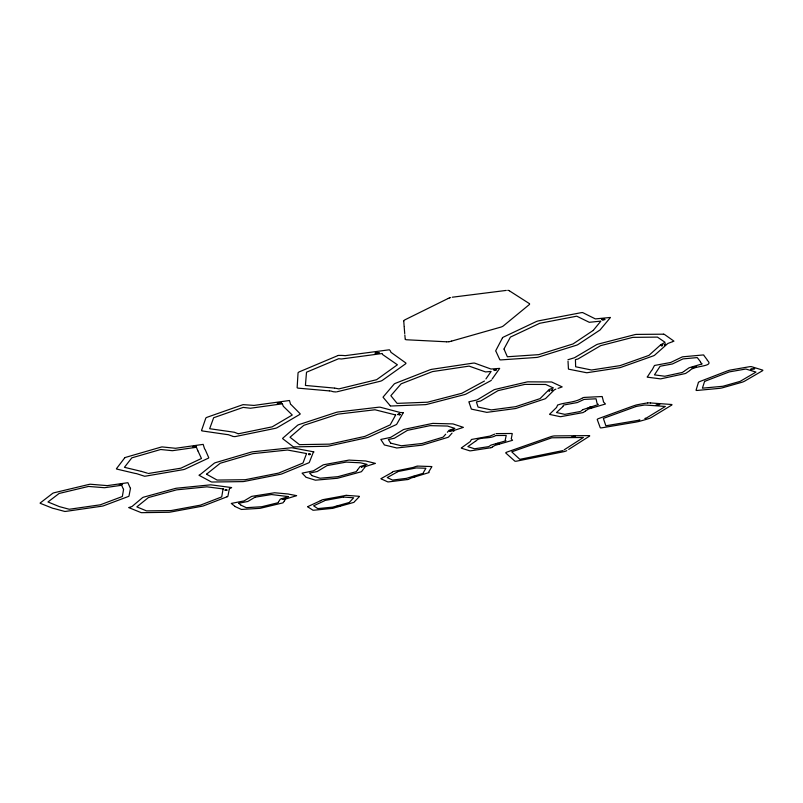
<?xml version="1.0" encoding="UTF-8"?>
<svg xmlns="http://www.w3.org/2000/svg" width="803" height="803" viewBox="0 0 803 803"><rect width="100%" height="100%" fill="white"/><g stroke="black" fill="none" stroke-linecap="round" stroke-linejoin="round"><path stroke-width="1.2" d="M123.592 489.318L122.337 496.515L100.305 504.806L69.269 509.263L59.352 506.613L47.969 501.975L59.111 493.464L88.531 486.437L104.531 487.722L121.624 485.273L123.291 488.997M229.267 489.208L227.891 496.264A2.78 0.612 -10.4 0 1 227.038 496.786M201.563 430.438L205.769 418.212A3.553 1.004 -9.7 0 1 207.174 417.239L241.994 405.003A16.411 4.698 -10.2 0 1 243.108 404.632L254.029 405.415L289.471 400.506L290.576 404.341A16.472 4.647 -10.6 0 1 291.298 404.853L300.041 413.665A3.282 0.903 -11 0 1 299.67 414.499L277.346 427.557A3.363 0.903 -10.7 0 1 275.038 428.39L236.333 436.35A15.357 4.115 -10.1 0 1 234.998 436.611L233.412 436.511M562.903 406.499L563.485 405.083L577.357 402.534L584.102 399.402L596.057 398.8L597.061 403.397L598.345 404.521L583.038 409.59M306.505 453.695L302.992 463.03L278.611 473.097L245.266 479.712L217.101 480.064L206.522 474.202M557.643 405.073C565.021 402.162 574.587 402.795 581.924 398.278M557.493 405.364L556.449 407.653A6.083 1.425 -14.2 0 0 555.897 408.075L550.005 413.866A2.479 0.572 -14.1 0 0 549.684 414.438L559.691 416.556A2.61 0.592 -14.2 0 0 561.076 416.616L582.125 412.762A6.203 1.395 -14.4 0 0 583.159 412.541L585.307 411.156M503.973 348.964L510.397 337.099L539.716 323.298L576.755 316.191L589.282 322.304L600.875 321.12L593.327 330.324M449.429 431.392L451.457 431.121M423.382 472.596L425.901 468.249L416.225 467.938L397.907 471.542M278.5 501.935L280.327 499.125L288.578 496.625M278.45 502.005L277.938 502.758L261.678 506.743L246.33 507.687L240.87 505.137M485.935 378.936L491.115 371.438L485.574 371.93L469.093 366.108L432.446 371.608L401.129 383.824L390.86 395.688L397.104 403.377L427.597 402.203L461.886 393.269L484.47 381.024M284.352 500.931L285.657 499.004L296.658 495.652M284.182 501.172L283.068 502.778A2.56 0.532 -11.1 0 1 282.074 503.069L260.132 508.329L241.422 509.453L234.988 506.502A3.162 0.662 -10.6 0 1 234.867 506.422M492.691 378.273L499.687 368.376L491.004 369.029L474.613 363.117A3.744 1.064 -13.5 0 0 472.636 363.197L432.054 369.28A3.593 1.034 -12.9 0 0 429.595 369.952L395.367 383.342A3.403 0.974 -12.4 0 0 394.032 384.195L383.242 396.883A3.995 1.104 -12.2 0 0 383.322 397.545L390.298 405.826M492.56 378.454L492.179 378.996M357.506 469.986L360.035 466.593L367.091 464.385L360.467 462.809L346.193 462.096L327.032 465.61L317.185 471.542L309.587 473.067L311.915 475.517M357.425 470.096L356.231 471.652L337.922 476.671L320.066 478.227L312.076 475.687M363.95 468.48L365.435 466.533L375.443 463.381L366.278 461.133A3.092 0.703 -11.9 0 0 365.576 460.962L350.158 460.159A2.359 0.542 -11.7 0 0 348.803 460.129L324.472 464.586A2.299 0.532 -11.4 0 0 323.238 464.887L313.421 470.849L302.079 473.138L305.823 476.982A2.931 0.652 -11.3 0 0 306.053 477.273L315.398 480.184L336.166 478.377A2.339 0.512 -11.6 0 0 337.872 478.166L360.457 471.983A2.359 0.522 -11.9 0 0 361.511 471.622L363.317 469.283M593.256 330.404L573.031 343.935L538.753 354.635L507.355 356.763L504.073 349.215M447.371 432.275L449.088 430.257L451.999 429.324M445.695 434.202L443.136 437.133L422.167 443.477L401.329 445.785L390.67 443.146M453.575 431.372L454.518 430.278L463.401 427.357L453.474 424.084A3.102 0.753 -13 0 0 452.661 423.894L433.921 423.432A2.55 0.632 -12.7 0 0 432.415 423.452L404.893 429.193A2.389 0.592 -12.4 0 0 403.497 429.585L390.649 437.384L380.813 439.462L384.225 444.671A2.911 0.693 -12.2 0 0 384.547 445.003L396.11 447.803A2.319 0.542 -12.3 0 0 397.023 447.964L420.642 445.324A2.499 0.582 -12.6 0 0 422.438 445.063L447.381 437.515A2.409 0.562 -12.9 0 0 448.536 437.063L452.049 433.098M493.704 369.942L496.314 369.541M365.566 466.021L363.829 466.854L364.873 465.981M349.476 502.226L353.681 497.79L343.493 497.057M354.735 501.433L359.312 496.666A2.71 0.542 -11.8 0 0 359.393 496.575M547.566 391.071L549.152 389.455L552.233 388.401M547.004 391.643L540.088 398.619L515.697 406.669L491.326 409.911L478.036 407.061L476.4 401.942L480.656 401.008L498.001 390.659L524.861 384.386L545.699 384.466L553.458 387.99M554.321 389.846L555.847 389.134M553.749 390.419L545.618 398.519A2.63 0.642 -14.1 0 1 544.314 399.081L516.209 408.356A2.74 0.662 -13.8 0 1 514.291 408.697L487.15 412.32A2.58 0.632 -13.4 0 1 486.026 412.19L471.672 409.179A3.041 0.763 -13.3 0 1 471.271 408.807L469.384 403.357M496.455 369.992L494.528 370.524M337.029 506.312L339.117 505.589M206.712 474.041L220.223 463.251L252.794 453.665L287.494 450.021L306.565 453.544M277.246 403.186L279.073 402.704L278.059 402.986M286.139 498.402L284.362 499.075L285.647 498.251M602.531 319.704L604.679 319.062L601.648 319.524L603.986 319.152L603.234 319.504M475.276 441.359L467.858 446.619L474.543 448.787L488.686 446.639L491.024 445.093L505.98 440.767L505.197 440.195L506.221 435.437L495.792 435.537M582.948 409.66L581.021 410.985M604.98 319.544L602.772 320.166M684.196 371.197L689.084 367.794L701.932 363.94M683.714 371.528L682.359 372.451L664.794 376.246L654.455 374.871L660.136 366.238L672.422 363.96L682.972 358.901L697.255 357.586L700.527 361.792M689.797 370.625C693.782 365.134 715.312 367.142 707.192 360.256A4.708 1.104 -16 0 0 707.212 359.874L703.809 355.327A2.71 0.642 -16 0 0 703.227 354.946L683.373 356.753A3.985 0.964 -15.8 0 0 682.269 356.913L670.666 362.484L654.485 365.475L652.086 370.012A4.547 1.094 -15.5 0 0 651.564 370.494L647.559 376.597A2.509 0.592 -15.3 0 0 647.328 377.169L659.675 378.755A2.68 0.622 -15.4 0 0 661.11 378.775L684.427 373.736A3.965 0.913 -15.7 0 0 685.642 373.425L689.295 370.956M227.179 490.061L224.991 490.272M590.566 407.452L588.077 408.265M585.618 410.945L588.469 409.008L605.472 403.999L603.394 401.841A5.982 1.365 -14.6 0 0 603.475 401.49L602.28 396.943A2.63 0.612 -14.7 0 0 601.778 396.541L584.634 397.395A6.063 1.425 -14.5 0 0 583.871 397.455L583.43 397.585M564.138 449.841L583.4 437.474L551.832 437.796L511.742 451.838L519.842 459.336L562.993 450.573M568.715 449.399L589.372 436.23A2.921 0.602 -14.2 0 0 588.96 435.607L554.652 435.909A3.694 0.783 -13.9 0 0 550.898 436.651L507.155 452.009A2.921 0.612 -13.4 0 0 505.76 452.992L514.813 461.113A2.81 0.562 -13.5 0 0 517.132 461.052L563.475 451.758A3.453 0.683 -13.9 0 0 566.707 450.674L566.777 450.634M562.863 406.599L556.489 412.541L564.81 414.348L580.228 411.517M196.183 446.568L194.236 446.95M693.541 367.172L694.585 366.69L693.29 367.322M492.5 446.93L494.999 445.374L512.575 440.295L511.2 438.809A8.261 1.817 -13.4 0 0 511.32 438.548L512.204 433.891A2.61 0.582 -13.5 0 0 511.762 433.49L496.736 433.6A8.512 1.917 -13.3 0 0 496.374 433.61L496.073 433.62M492.269 447.07L491.034 447.723M494.307 370.093L495.863 369.671M194.346 446.338L192.991 446.528M255.003 497.208L271.494 494.548L288.418 496.595M254.882 497.288L247.836 501.463L238.662 503.27M494.226 369.802L495.421 369.551M475.476 441.228L476.34 440.737C478.658 436.722 490.392 439.161 495.632 435.597M310.149 454.418L310.41 454.438M396.592 472.375L387.247 477.584L392.577 480.074L406.328 478.377L423.201 473.298M691.644 367.533L693.19 367.081M337.3 506.141L337.993 505.9M392.155 472.415L381.636 478.297A2.61 0.552 -12.1 0 0 381.114 478.678M361.27 466.914L361.852 466.734M396.943 472.184L397.786 471.742M754.71 368.687L754.137 368.838M661.451 344.939L662.937 344.537M696.04 366.901L695.227 367.021M447.833 298.626L405.174 319.694A4.236 1.415 -12.8 0 0 403.758 320.959M447.984 298.545L448.285 298.405A5.189 1.767 -13.6 0 1 449.088 298.033L449.369 297.933M750.765 369.36L751.608 369.029M659.795 404.541L658.761 404.853M320.256 500.821L308.412 506.342A2.72 0.542 -11.4 0 0 307.83 506.743M320.347 500.781L320.999 500.48M324.683 500.691L313.612 505.83L317.777 508.6L332.673 507.135L349.225 502.487M309.968 454.096L310.51 454.096M582.426 398.047L582.928 397.816M752.14 369.561L751.106 369.882M750.504 369.37L751.397 369.069M408.586 479.271L409.44 478.879A18.71 3.905 -12.2 0 0 410.985 478.076L429.093 472.555A18.86 3.925 -12.4 0 0 428.722 471.913L431.713 466.934A2.64 0.562 -12.6 0 0 431.783 466.844M375.623 352.939C371.769 353.922 385.209 352.186 376.105 352.989L376.085 352.607M592.162 407.492L589.482 408.315L592.042 407.262M588.238 407.884L589.422 407.573M573.412 437.073L572.569 437.324M575.51 436.4L574.657 436.661M494.678 434.132L490.051 436.079L471.451 439.482L470.267 441.61A8.191 1.837 -13.2 0 0 469.835 441.881L461.805 447.612A2.519 0.562 -13 0 0 461.404 448.184L469.434 450.724A2.6 0.562 -13.1 0 0 470.799 450.804L490.191 447.853A8.12 1.767 -13.3 0 0 490.713 447.773L490.904 447.743M338.314 355.418L341.516 355.408A32.23 9.967 -11.3 0 1 345.2 355.659L389.355 349.777L390.107 350.58A32.692 10.158 -11.9 0 1 390.83 352.216L405.706 362.896A3.794 1.134 -12.5 0 1 405.435 363.94L382.449 380.291A3.774 1.094 -12.2 0 1 379.879 381.345L337.099 391.764M338.163 355.478L299.489 371.759A4.005 1.235 -10.9 0 0 298.043 372.983L297.14 387.538A3.764 1.114 -11 0 0 298.515 388.18L329.17 390.89M308.533 454.107L309.025 454.046M672.342 341.777L667.835 343.483L654.575 355.247A3.001 0.753 -15.6 0 1 653.05 355.97L620.749 367.423A3.092 0.773 -15.2 0 1 618.641 367.874L587.344 372.682A2.961 0.753 -14.8 0 1 585.999 372.612L568.875 369.219A3.312 0.863 -14.7 0 1 568.424 368.768L568.022 361.22M672.693 341.636L673.958 341.145L664.462 334.449A3.573 0.944 -16 0 0 663.419 334.189M227.038 496.786L203.671 505.8A2.831 0.612 -10.2 0 1 201.834 506.261L170.126 512.133A2.79 0.592 -9.9 0 1 168.339 512.284L142.011 512.665A3.001 0.642 -9.6 0 1 140.836 512.505L128.721 507.586L130.367 507.044A17.817 3.885 -9.5 0 1 131.933 506.573L142.633 497.579A2.931 0.662 -9.4 0 1 144.008 497.037L175.285 488.465A3.031 0.693 -9.7 0 1 177.363 488.134L209.884 484.912A3.132 0.723 -10.1 0 1 211.52 484.922L231.635 487.572L230.652 488.104A18.057 4.085 -10.2 0 1 229.357 488.716M497.117 443.497L498.472 443.507L497.308 443.527M499.305 443.798L498.633 443.848M225.091 489.89L226.426 489.629M226.587 489.981L226.095 490.121L226.687 490.161M412.441 476.621L413.404 476.41M449.409 297.923L449.539 297.873A3.533 1.204 -13.6 0 1 450.132 297.682L450.553 297.562M450.081 430.609L451.386 430.348M279.735 403.086L279.755 403.076A1.767 0.502 -10.7 0 1 280.819 402.775L279.946 403.497L281.451 402.594A1.937 0.552 -10.7 0 0 279.856 402.885L279.645 402.965M279.574 403.146L279.414 403.206M558.045 388.371L562.2 386.905L552.083 382.198A3.262 0.833 -14.3 0 0 551.149 381.967L528.755 381.847A2.851 0.743 -14.1 0 0 527.049 381.947L495.531 389.304A2.65 0.693 -13.7 0 0 493.915 389.826L477.082 399.944L468.862 401.811L469.243 402.915M279.133 403.297L277.396 403.568M279.012 403.196L277.958 403.407M415.733 476.48L415.141 476.5M636.096 406.519L636.187 406.489A12.948 2.78 -14.9 0 0 635.083 406.86L603.354 418.403L605.874 425.781L637.281 420.511A12.818 2.67 -14.8 0 0 638.034 420.37L639.068 420.15M754.489 368.035L752.552 368.758M194.085 446.759L193.021 446.9M414.519 476.36L413.946 476.48M452.711 429.083L454.829 428.39L447.562 426.052L430.067 425.64L407.462 430.348L394.323 438.267L388.371 439.502L390.639 443.105M416.948 466.152L415.342 466.673A18.931 4.015 -12.5 0 0 413.204 467.436L392.838 471.612A19.101 4.095 -12.4 0 0 392.155 472.415M339.137 505.9L338.515 506.051M659.554 403.919L657.647 404.531L659.233 404.1M657.005 405.455L655.9 405.093L657.687 405.103M573.051 436.531L571.395 437.133M575.179 435.848L573.513 436.451M754.077 368.938L753.455 369.089M645.592 418.273L646.586 417.911A12.015 2.489 -14.8 0 0 646.776 417.801L665.336 406.459L645.19 405.023A13.039 2.8 -14.8 0 0 644.548 405.013L636.538 406.378M645.341 418.353L644.829 418.504M308.723 454.046L309.667 453.846M451.647 341.094L500.761 327.132A4.085 1.265 -14.2 0 0 503.411 325.867L529.117 304.749A4.156 1.335 -14.8 0 0 529.578 303.845M399.814 414.8L400.275 414.669A5.189 1.345 -12.3 0 0 397.967 414.458L399.774 413.926L397.545 414.559A5.049 1.305 -12.3 0 1 399.764 414.82M451.607 341.104L449.519 341.636A2.268 0.703 -13.3 0 1 449.108 341.707L449.028 341.717M340.141 506.031L337.762 506.492L340.291 505.82M639.871 419.929L639.268 420.089M309.807 454.628L308.964 454.759M665.055 343.975L664.462 345.119L665.627 344.015M336.206 391.974L333.486 391.764A30.484 8.913 -11.8 0 1 331.087 391.041L329.411 390.91M549.463 390.268L548.941 391.292L550.065 390.298M552.143 389.676L551.611 390.7L552.745 389.706M362.233 466.995L361.531 467.165M238.33 433.791L272.187 426.845L292.262 415.021L283.77 406.719M226.316 490.262L225.573 490.262L226.075 490.131M337.651 506.231L337.099 506.332M325.325 500.389L343.202 497.107M453.253 429.986L452.46 430.94L453.996 430.006M590.075 407.211L590.586 407.201M647.609 402.925L646.174 403.146A49.806 10.469 -14.7 0 0 638.566 404.511L636.297 404.973A20.246 4.346 -14.9 0 0 632.192 406.338L598.777 418.514A3.021 0.652 -14.5 0 0 597.241 419.527L600.232 427.678A2.881 0.602 -14.4 0 0 601.989 427.798L634.661 422.308A19.453 4.045 -14.8 0 0 638.646 421.535L640.382 421.063A49.886 10.64 -14.8 0 0 646.224 419.387L649.587 418.353A19.884 4.135 -14.7 0 0 652.106 417.018L671.519 405.204A3.021 0.632 -15.1 0 0 671.529 404.491L650.51 402.945M412.852 476.882L412.682 476.821M282.325 403.809L250.436 408.245L243.189 407.392L213.648 417.741L209.663 428.712L234.416 432.265L237.999 433.68M408.065 479.481L407.312 479.582M452.26 297.22L506.251 290.415M407.181 479.592L388.873 481.86A2.63 0.552 -12.2 0 1 387.498 481.77L381.154 478.879M661.722 345.681L662.515 345.591L661.401 345.842M282.515 499.105C286.069 497.87 279.856 499.998 283.138 498.633L283.549 498.924M331.97 508.429L332.633 508.359A4.035 0.793 -11.6 0 0 335.002 507.667L353.581 502.457A4.567 0.903 -11.8 0 0 354.424 501.734M331.649 508.46L314.154 510.186A2.69 0.532 -11.4 0 1 312.758 510.086L307.87 506.914M691.885 367.894L692.848 367.553M663.408 334.189L636.98 334.399A3.292 0.893 -15.7 0 0 635.012 334.59L598.426 344.025A3.082 0.843 -15.2 0 0 596.519 344.708L574.456 357.757L567.952 359.734M693.481 367.884L695.85 366.67M417.63 466.081L431.301 466.543A2.64 0.562 -12.6 0 1 431.743 466.663M507.757 290.345L508.048 290.365A3.563 1.194 -14.6 0 1 508.49 290.435L508.771 290.505A5.139 1.726 -14.6 0 1 509.192 290.716L509.353 290.796M446.528 341.797L448.265 341.807A4.105 1.275 -13.4 0 0 448.807 341.747M446.438 341.787L406.679 339.779A4.055 1.295 -12.7 0 1 405.294 339.328M346.454 495.361L358.921 496.274A2.71 0.542 -11.8 0 1 359.353 496.384M141.368 471.371L147.411 473.178M346.203 495.341L346.223 495.341A3.885 0.793 -11.7 0 0 343.594 495.863L322.856 499.657A4.467 0.903 -11.5 0 0 321.029 500.48M334.821 388.12L338.926 388.883L376.607 379.699L397.395 364.793L382.479 354.454L382.278 353.511L341.385 358.991L338.685 358.71L306.515 372.211L305.411 385.44L334.55 388.1M196.143 446.207L195.872 446.358M496.886 444.521L499.265 443.577M413.415 477.072L415.793 476.259M313.762 451.858L292.493 447.853A3.433 0.853 -11 0 0 290.656 447.833L253.417 451.718A3.433 0.863 -10.5 0 0 251.098 452.149L215.806 462.558A3.383 0.833 -10.1 0 0 214.23 463.241L200.288 474.503A5.069 1.204 -10 0 0 199.003 475.276L211.129 481.83A3.282 0.763 -10.2 0 0 212.444 482.021L242.526 481.609A3.142 0.723 -10.5 0 0 244.564 481.388L280.167 474.332A3.152 0.723 -10.9 0 0 282.134 473.78L308.372 462.98A3.162 0.743 -11.2 0 0 309.346 462.337L313.18 452.621A5.31 1.295 -11.2 0 0 313.772 451.938M296.177 495.561L288.628 494.136A3.302 0.703 -11.1 0 0 288.046 493.975L274.636 492.761L252.654 496.214A2.489 0.532 -10.7 0 0 251.55 496.435L244.032 500.921L231.264 503.431L232.458 504.394M141.208 471.351L124.435 467.316L131.812 457.851L160.7 449.499L172.384 450.704L196.424 447.281L197.849 450.814M233.031 436.4L228.162 434.644A15.628 4.226 -10.2 0 1 226.817 434.513L202.587 430.99A3.282 0.893 -9.7 0 1 201.563 430.438M148.374 473.489L180.846 468.199L201.463 458.493L197.919 450.874M283.389 406.448L282.345 403.859M509.554 290.927L529.378 303.604M234.847 506.241L232.569 504.485M240.669 504.856L238.882 503.461M700.377 362.043L701.862 363.829M405.204 339.067L404.842 334.992M404.12 326.078L403.758 321.13M404.17 326.64L404.732 333.626M390.288 405.836A3.634 0.974 -12.3 0 0 391.784 405.977L425.108 404.652A3.332 0.873 -12.7 0 0 427.407 404.26L464.445 394.624A3.232 0.853 -13.3 0 0 466.352 393.882L490.452 380.883A4.035 1.084 -13.6 0 0 491.396 380.07M647.609 402.925A20.055 4.316 -14.8 0 1 650.52 402.945M497.117 443.708A4.326 0.944 -13.3 0 1 495.873 444.41L495.632 444.39A4.206 0.923 -13.3 0 0 496.967 443.647M223.043 489.228L221.708 496.906L200.409 505.147L171.079 510.567L146.497 510.889L136.831 506.884L148.414 497.569L176.67 489.84L206.923 486.829L223.615 488.977L223.043 489.228M130.487 488.324L129.002 495.943A2.77 0.632 -9.2 0 1 128.269 496.525L103.888 505.669A2.941 0.652 -9 0 1 101.84 506.201L66.669 511.27A4.938 1.094 -8.6 0 1 64.812 511.461L53.982 508.53A5.46 1.225 -8.5 0 1 52.807 508.309L40.521 503.421A2.831 0.642 -8.2 0 1 40.26 502.949L52.586 493.413A3.092 0.733 -8.3 0 1 54.122 492.761L88.3 484.59A4.969 1.184 -8.6 0 1 90.207 484.229L107.301 485.624L127.908 482.703L130.156 487.873A5.611 1.315 -9.1 0 1 130.487 488.324M698.419 382.459L696.071 390.138A3.132 0.673 -15.5 0 0 697.175 390.449L719.408 388.361A5.802 1.225 -15.7 0 0 722.459 387.799L742.253 382.178A5.661 1.194 -15.9 0 0 744.813 381.044L762.228 370.906A3.252 0.693 -16.2 0 0 762.669 370.113L751.738 366.74A6.093 1.325 -16.1 0 0 749.57 366.7L730.268 370.063A6.033 1.325 -16 0 0 726.886 371.106L700.075 381.435A3.242 0.713 -15.7 0 0 698.419 382.459M704.602 381.385L702.404 388.18L722.921 386.263L740.095 381.385L755.984 372.08L745.816 369.019L729.234 371.909L704.602 381.385M502.417 337.993L495.752 350.69A4.828 1.405 -14 0 0 495.973 351.373L499.857 359.794A4.296 1.225 -14 0 0 501.474 359.864L536.454 357.455A3.413 0.944 -14.4 0 0 538.923 356.923L576.383 345.25A3.272 0.913 -15 0 0 578.25 344.357L599.751 330.174A5.049 1.435 -15.4 0 0 600.634 329.27L610.471 317.446L595.374 318.911L582.657 312.578A4.406 1.325 -15.4 0 0 580.579 312.789L538.482 320.859A3.644 1.114 -14.8 0 0 535.962 321.712L503.511 337.059A3.353 1.004 -14.2 0 0 502.417 337.993M395.658 414.96L390.208 424.857L364.923 436.38L329.672 444.129L299.439 444.651L290.013 437.233L303.835 425.319L337.902 414.157L374.981 409.771L395.658 414.96M403.257 412.712L396.802 424.084A3.533 0.893 -12.3 0 1 395.769 424.837L368.808 437.063A3.302 0.813 -11.9 0 1 366.8 437.715L329.19 445.976A3.342 0.823 -11.5 0 1 326.982 446.267L294.53 446.88A3.453 0.863 -11 0 1 293.115 446.669L282.797 438.769A3.644 0.944 -10.9 0 1 282.857 438.127L297.481 425.369A3.583 0.954 -11 0 1 299.067 424.576L335.805 412.511A3.654 0.984 -11.5 0 1 338.274 411.959L378.384 407.241A3.603 0.964 -12.1 0 1 380.331 407.241L400.416 412.551A12.406 3.212 -12.3 0 1 403.267 412.712M124.565 458.051L116.475 468.661A2.971 0.743 -8.8 0 0 117.118 469.163L134.954 473.368A8.572 2.118 -9.1 0 0 136.349 473.569L144.59 476.249A8.421 2.058 -9.2 0 0 146.578 475.968L183.094 469.675A3.092 0.753 -9.7 0 0 185.242 469.012L208.178 458.262A2.951 0.743 -9.9 0 0 208.7 457.58L205.166 449.55A8.753 2.248 -9.7 0 0 204.635 449.058L203.179 444.38L175.546 448.285L162.015 446.9A8.974 2.349 -9.2 0 0 160.088 447.381L126.011 457.258A3.262 0.843 -8.8 0 0 124.565 458.051M660.678 344.818L648.904 355.388L620.077 365.626L591.52 370.002L575.651 366.77L575.43 359.624L577.939 359.011L600.684 345.641L632.844 337.36L657.446 337.109L665.065 342.319L660.678 344.818M119.376 484.58L122.026 484.771L122.558 484.189L119.376 484.58M122.026 484.279L119.898 484.58L122.026 484.279M589.342 407.412L590.014 407.312L589.382 407.402"/></g></svg>
